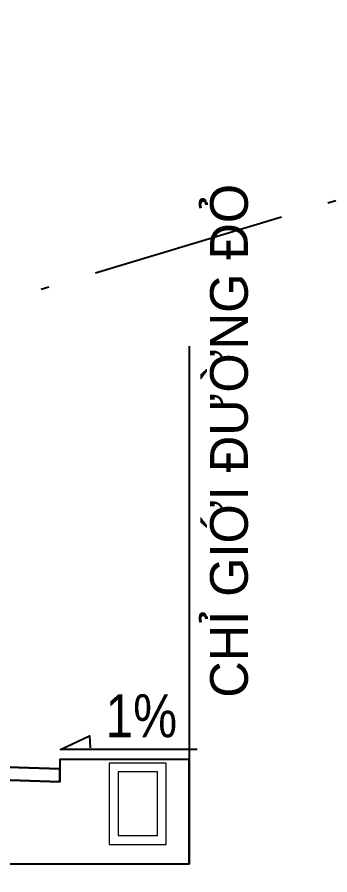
# Model space of a CAD drawing. Header units: metres. Extents: x 563124 to 573994, y 2062953 to 2068466.
# Drawn here: x 568714.02 to 568728.51, y 2065914.14 to 2065953.91 of the extents above; entities that cross this region are included whole.
import ezdxf

# ---------------------------------------------------------------- set-up
doc = ezdxf.new("R2010")
doc.units = ezdxf.units.M
doc.linetypes.add('ACAD_ISO10W100', pattern=[18.5, 12, -3, 0.5, -3])
doc.linetypes.add('HIDDEN', pattern=[0.375, 0.25, -0.125])
for name, color, linetype in [('DienHT', 1, 'CONTINUOUS'), ('ghichieudai', 7, 'CONTINUOUS'), ('Kich thuoc', 9, 'CONTINUOUS'), ('LogDg phu', 7, 'CONTINUOUS'), ('MATCATDUONG', 8, 'CONTINUOUS'), ('TimDg', 222, 'CONTINUOUS'), ('ViaHeSphu', 32, 'CONTINUOUS')]:
    doc.layers.add(name, color=color, linetype=linetype)
doc.layers.add('kt', color=37, linetype='CONTINUOUS', lineweight=25)
doc.styles.add('1', font='VHARIALN.ttf', dxfattribs={"height": 50})
doc.styles.add('KTEN', font='VHAVAN.ttf')

msp = doc.modelspace()

# ---------------------------------------------------------------- linework, layer by layer
at = {"layer": 'LogDg phu', "linetype": 'HIDDEN', "ltscale": 50}
for points in [[(568550.923, 2065938.978), (568560.611, 2065906.878, 0.41385), (568570.572, 2065901.528), (568732.798, 2065950.268, 0.022858), (568750.388, 2065956.443), (568757.204, 2065959.191, 0.40262), (568761.744, 2065969.305), (568755.641, 2065986.366)], [(568591.597, 2065804.206, 0.411844), (568601.506, 2065798.84), (568793.597, 2065855.121, 0.431462), (568798.88, 2065865.492), (568769.497, 2065947.632, 0.425903), (568758.973, 2065952.357), (568753.006, 2065949.95, -0.022858), (568734.812, 2065943.564), (568572.613, 2065894.832, 0.414577), (568567.256, 2065884.859), (568591.597, 2065804.206)]]:
    msp.add_lwpolyline(points, format="xyb", dxfattribs=at)
at = {"layer": 'ViaHeSphu', "linetype": 'HIDDEN', "ltscale": 50}
for points in [[(568556.668, 2065940.711), (568566.065, 2065909.571), (568572.299, 2065906.223), (568731.647, 2065954.099, 0.022858), (568748.892, 2065960.152), (568752.779, 2065961.72), (568755.732, 2065968.297), (568749.214, 2065986.519)], [(568764.157, 2065944.747), (568792.936, 2065864.296), (568789.822, 2065858.183), (568722.151, 2065838.356), (568603.291, 2065803.532), (568597.048, 2065806.913), (568573.289, 2065885.638), (568576.633, 2065891.863), (568735.963, 2065939.733, 0.022858), (568754.502, 2065946.241), (568757.835, 2065947.585), (568764.157, 2065944.747)]]:
    msp.add_lwpolyline(points, format="xyb", dxfattribs=at)

# ---------------------------------------------------------------- next in the draw order: wipeouts: each hides what was drawn before it
msp.add_wipeout([(568538.555, 2065837.116), (569134.391, 2065836.361), (569131.193, 2065953.825), (568779.004, 2065956.683), (568600.602, 2065960.315)]).dxf.layer = 'ghichieudai'

# ---------------------------------------------------------------- next in the draw order: linework, layer by layer
at = {"layer": 'Kich thuoc', "elevation": 0}
for points in [[(568691.994, 2065919.061), (568703.994, 2065919.451), (568715.994, 2065919.061)], [(568691.994, 2065918.461), (568703.994, 2065918.851), (568715.994, 2065918.461)]]:
    msp.add_lwpolyline(points, dxfattribs=at)
at = {"layer": 'kt', "lineweight": 0, "elevation": 0}
for points in [[(568720.926, 2065919.323), (568718.284, 2065919.323), (568718.284, 2065915.556), (568720.926, 2065915.556)], [(568720.517, 2065918.915), (568718.693, 2065918.915), (568718.693, 2065915.965), (568720.517, 2065915.965)]]:
    msp.add_lwpolyline(points, close=True, dxfattribs=at)
at = {"layer": 'MATCATDUONG', "color": 40, "linetype": 'Continuous', "extrusion": (-3.31378e-12, 1.1371e-08, 1)}
msp.add_line((568721.994, 2065938.653, 0), (568721.994, 2065919.661, 0), dxfattribs=at)
at = {"layer": 'MATCATDUONG', "color": 40, "linetype": 'Continuous'}
msp.add_lwpolyline([(568722.359, 2065919.96), (568716.034, 2065919.952), (568717.374, 2065920.591), (568717.409, 2065920.04)], dxfattribs=at)
at = {"layer": 'MATCATDUONG', "color": 40, "linetype": 'Continuous', "elevation": 0}
msp.add_lwpolyline([(568721.994, 2065919.661), (568721.994, 2065914.661)], dxfattribs=at)
for points in [[(568721.994, 2065919.492), (568715.994, 2065919.492), (568715.994, 2065919.061), (568715.994, 2065918.461), (568703.994, 2065918.851), (568691.994, 2065918.461), (568691.994, 2065919.061), (568691.994, 2065919.492), (568685.994, 2065919.492), (568685.994, 2065914.661), (568721.994, 2065914.661)], [(568715.994, 2065919.061), (568703.994, 2065919.451), (568691.994, 2065919.061), (568691.994, 2065918.461), (568703.994, 2065918.851), (568715.994, 2065918.461)]]:
    msp.add_lwpolyline(points, close=True, dxfattribs=at)
at = {"layer": 'TimDg', "linetype": 'ACAD_ISO10W100', "ltscale": 0.75}
msp.add_lwpolyline([(568558.185, 2065894.152), (568733.805, 2065946.916, 0.022858), (568751.697, 2065953.197), (568811.016, 2065977.115, 0.017204), (568823.592, 2065982.697), (569064.377, 2066099.631, 0.01782), (569076.966, 2066106.31), (569234.224, 2066197.054)], format="xyb", dxfattribs=at)

# ---------------------------------------------------------------- next in the draw order: texts
at = {"layer": 'DienHT', "color": 7, "linetype": 'Continuous', "ltscale": 15, "style": '1'}
msp.add_text('1%%%', height=2, rotation=0, dxfattribs=at).set_placement((568718.12, 2065920.517))
at = {"layer": 'MATCATDUONG', "color": 7, "linetype": 'Continuous', "extrusion": (-3.31378e-12, 1.1371e-08, 1), "style": 'KTEN'}
msp.add_text('chØ giíi ®\xadêng ®á', height=1.75, rotation=90, dxfattribs=at).set_placement((568724.708, 2065922.356, 0.023))

doc.saveas('drawing.dxf')
